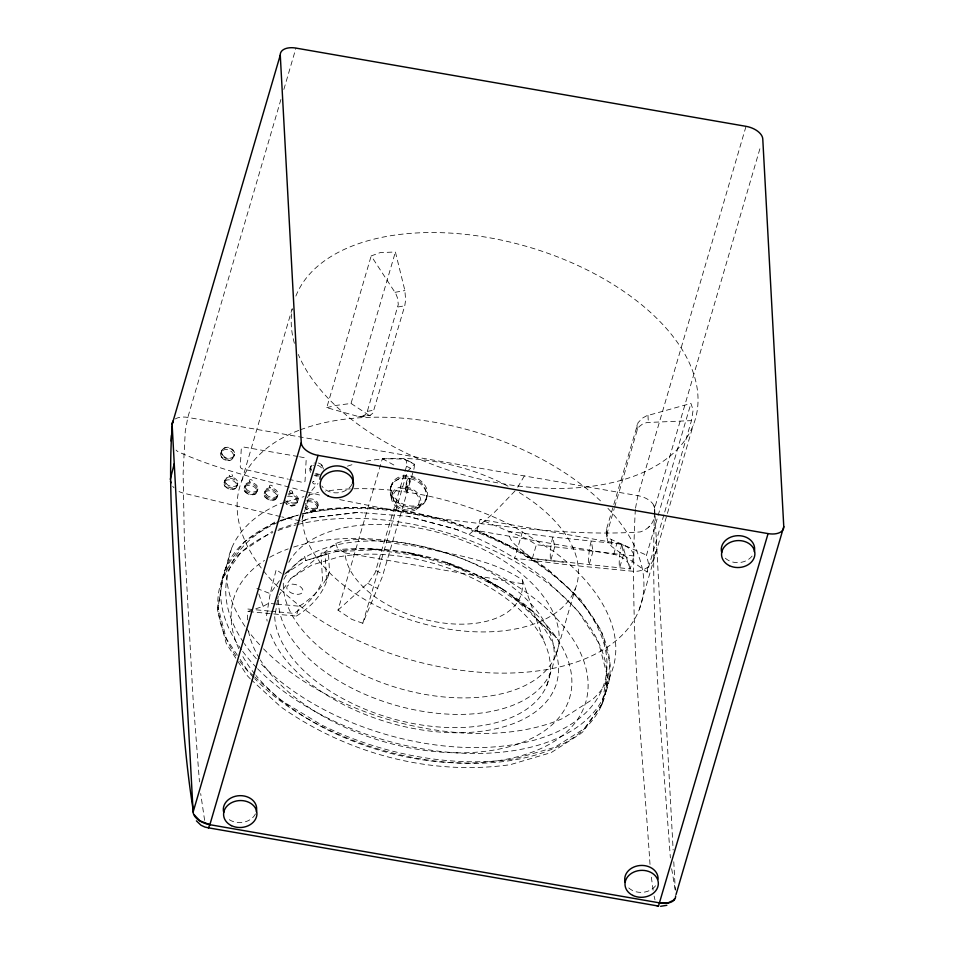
<?xml version="1.0" encoding="UTF-8"?>
<svg xmlns="http://www.w3.org/2000/svg" width="954" height="954" viewBox="0 0 954 954"><rect width="100%" height="100%" fill="white"/><g stroke="black" fill="none" stroke-linecap="round" stroke-linejoin="round"><path stroke-width="0.72" stroke-dasharray="4.77 3.58" d="M663.865 514.933L647.134 572.102L611.931 546.737L608.02 542.266L606.458 535.468L614.233 508.542M339.719 499.61L408.145 513.324L448.774 519.799C512.059 527.371 576.431 536.16 640.194 531.95A18.591 14.036 -21.3 0 0 648.148 527.657L651.188 524.545L653.979 519.262M606.41 536.756L606.434 529.375L638.071 422.67L642.352 418.186L646.562 415.837L690.934 403.423L693.129 409.981L691.483 420.619L664.282 513.514M405.522 490.117C408.205 477.894 406.44 500.755 405.832 487.077C406.428 474.388 413.571 475.032 407.453 487.363C408.682 488.877 406.499 491.537 405.724 489.414M408.264 478.395L409.886 478.669L407.263 487.756M654.444 512.572C650.664 627.804 662.052 743.071 670.376 857.896M635.34 509.496C628.877 628.376 642.316 747.483 650.115 866.017M654.539 511.356L654.706 509.674M647.134 572.102L648.362 562.848L646.514 555.145L657.723 516.853M635.519 508.184L637.88 495.663L746.028 126.333M277.542 600.185L274.728 617.047A141.717 80.303 16.3 0 0 441.082 727.151A141.717 80.303 16.3 0 0 540.358 634.732A141.717 80.303 16.3 0 0 339.517 556.731L311.731 565.054L290.815 578.541L279.033 595.093M277.757 598.885L278.198 596.274M335.856 543.434L337.299 547.799L345.038 552.986A91.214 51.683 16.3 0 0 436.741 622.02A91.214 51.683 16.3 0 0 522.458 583.753L522.41 579.937C490.654 558.555 450.515 554.441 413.976 545.891C388.493 543.863 360.66 534.192 335.856 543.434L290.815 578.541M254.682 676.851L279.689 699.52L321.116 724.742A199.958 109.221 16 0 0 515.589 758.549L554.715 747.328L584.182 728.737L602.01 703.945L606.982 674.669L598.718 642.996L577.885 610.81L544.627 578.625C516.949 557.792 486.862 540.62 454.295 528.766L408.121 516.293L361.9 512.715M231.727 547.99L223.033 577.683L218.037 607.054L226.325 638.631L238.536 656.996M605.051 694.118L610.131 663.734L601.569 631.202L580.437 599.219L548.145 569.455C480.983 521.957 396.089 498.775 314.248 510.414L299.95 514.6M361.852 416.743L365.656 414.418L367.326 411.365L398.295 304.421L397.544 298.101L395.791 293.582L371.178 255.946L380.086 252.643L395.397 251.975L404.89 290.553L405.629 300.021L404.77 305.769L372.871 413.13L370.355 415.217L359.694 416.886L326.757 407.668L371.178 255.946M338.002 610.143L368.661 582.405L374.994 573.092L406.511 466.244L406.666 461.152L404.758 459.101L382.351 458.671L338.002 610.143L351.871 619.42L362.794 623.248L382.304 576.848L413.976 468.808L414.644 464.133L405.378 459.375M292.699 492.288L292.628 492.586A1.669 1.145 18.7 0 1 289.491 491.954L289.467 491.632A1.705 1.204 19.3 0 1 289.539 491.322M621.841 544.197L621.328 546.022A16.933 3.792 -82.8 0 0 619.599 568L623.642 554.202L621.841 544.197L552.879 537.042L509.054 531.497C508.1 543.637 522.243 548.8 529.363 556.444L525.272 556.17L532.332 558.519L565.495 562.49M405.641 487.482L408.312 478.133M407.108 490.571L407.346 489.7M357.762 512.477L310.944 517.986L301.607 521.182L309.501 494.959L318.469 492.288M280.929 99.431L187.819 417.423L185.267 431.268L183.12 473.399L184.384 541.312L193.137 699.735L199.458 781.91M283.851 89.449L295.955 48.094M241.803 480.744L292.127 308.869M326.757 407.668L335.331 405.51L351.036 403.447L395.397 251.975M269.267 611.061L247.754 609.022L247.885 611.502L296.336 616.081L299.222 606.219A176.359 99.931 16.3 0 0 329.476 571.518L328.51 553.737L305.757 560.547L283.6 574.833M296.336 616.081A176.359 99.931 16.3 0 0 326.59 581.38L329.476 571.518M362.794 623.248L406.809 472.945M476.845 530.567L480.124 519.37L616.964 543.16A16.91 9.588 16.3 0 1 623.308 545.02L625.264 545.926A16.91 9.588 16.3 0 1 633.957 555.979L630.153 568.93L532.332 558.519L523.674 552.449L476.845 530.567L613.696 554.357A16.755 11.472 18.7 0 1 621.901 557.398L623.689 558.567A17.065 11.365 18.3 0 1 629.58 565.841L630.153 568.93L623.999 550.386L623.558 545.139L621.638 544.937M522.363 531.962L514.659 558.221L569.299 565.03L633.182 571.291A17.208 13.451 -14 0 0 645.763 568.501C653.573 564.565 654.539 554.978 656.757 547.548M532.332 558.519L536.375 544.734L527.538 539.237L480.124 519.37M546.809 685.473L550.685 672.26M555.979 654.79L575.298 588.833M614.65 507.111L637.26 429.92L639.192 426.617L642.662 423.958L646.919 422.527L691.483 420.619M613.696 554.357L616.964 543.16M654.957 514.23L654.635 508.291L760.684 146.093M602.01 703.945L610.715 674.204M658.129 515.434L690.934 403.423M639.252 609.57L693.331 424.9M224.023 482.879L225.001 480.017M236.878 486.373L237.844 483.511M244.105 488.353L245.071 485.479M256.948 491.847L257.926 488.985M264.175 493.814L265.152 490.952M277.03 497.32L277.996 494.446M297.099 502.782L298.077 499.92M317.169 508.255L318.147 505.393M390.949 486.409L391.915 483.964M425.842 500.23A18.77 14.584 21.5 0 0 404.341 478.133A18.77 14.584 21.5 0 0 395.004 501.601A18.77 14.584 21.5 0 0 425.842 500.23L426.796 497.797A18.77 14.584 21.5 0 0 405.295 475.688A18.77 14.584 21.5 0 0 395.97 499.157A18.77 14.584 21.5 0 0 426.796 497.797M602.153 704.004L582.822 731.813L580.485 733.781L551.233 752.563L510.33 764.667C429.92 776.091 346.517 753.314 280.524 706.652L251.439 679.904M524.354 475.927L516.734 488.877M220.744 453.21L221.698 450.944M233.503 456.918L234.457 454.653M309.943 468.724L310.897 466.458M279.415 580.712L270.22 593.626L266.548 615.64A150.124 85.073 16.3 0 0 267.132 621.102M223.033 577.683L241.052 552.259L272.474 531.318M514.993 490.976L494.876 511.881L468.736 534.8M407.215 471.526L414.644 464.133M649.769 526.167L648.148 527.657M285.806 572.889L304.648 556.337L305.757 560.547L335.188 551.734L380.586 549.528L369.89 548.991L422.896 556.468L407.501 552.509L464.3 569.836L445.446 562.061L501.983 588.713L481.15 576.967L533.369 611.824L512.179 596.238L556.313 637.582L536.41 618.55M416.135 509.519L420.809 506.085M247.348 619.85A166.807 94.518 16.3 0 1 247.885 611.502L263.209 606.291L268.599 603.322L275.503 603.977M235.113 488.698L229.461 489.319L224.727 485.872M255.195 494.172L249.531 494.78L244.796 491.346M275.265 499.646L269.612 500.254L264.866 496.807M295.335 505.107L291.614 506.025L286.26 503.915M315.416 510.581L309.764 511.189L305.173 508.065M653.86 505.501L653.192 504.32A16.683 9.457 16.3 0 0 637.88 495.663L187.819 417.423A16.683 9.457 16.3 0 0 175.154 419.021M274.835 522.088L244.152 541.836L225.967 567.296L222.866 577.683L217.595 610.178L226.134 643.151L236.282 658.976M299.031 522.208L278.067 529.422M301.822 521.23L305.674 519.882M284.709 502.341L279.2 503.986A200.006 113.335 16.3 0 0 245.655 627.35M286.093 501.935L303.992 496.593M280.416 520.419L298.554 515.017M395.051 292.318L404.89 290.553M397.878 307.009L404.77 305.769M367.326 411.365L374.218 410.137M358.632 416.683L370.355 415.217M229.914 460.436L224.047 459.601L221.256 456.68M318.851 475.974L313.246 475.116A6.678 5.39 22.8 0 0 317.169 476.177M310.861 517.891L357.726 512.381L362.985 512.894M276.887 604.109L299.222 606.219M270.721 611.204L294.011 613.398L296.611 611.729A172.185 97.57 16.3 0 0 321.283 583.419L322.512 580.366L321.045 553.177L340.256 549.48A166.807 94.518 16.3 0 1 557.208 638.906A166.807 94.518 16.3 0 1 475.152 752.301A166.807 94.518 16.3 0 1 260.323 659.929M633.957 555.979L536.375 544.734M298.042 456.513L243.89 447.104L241.684 447.963A2.969 2.528 25.3 0 0 241.267 449.107L240.265 466.434A2.85 2.182 21.1 0 0 240.551 467.543L240.718 467.794A2.659 1.956 20 0 0 242.626 468.974L288.287 479.182M299.508 456.775L304.517 457.741L306.019 459.434A2.993 2.552 25.3 0 1 306.139 460.377L305.041 480.983A2.385 1.753 20 0 1 302.549 482.39L289.718 479.504M345.05 552.915L522.446 583.753M300.176 520.872L281.8 516.901M280.416 516.591L183.12 493.051A17.208 14.143 8.9 0 1 179.042 491.525M305.375 491.465C262.541 479.731 218.227 469.917 177.718 451.552A18.591 15.324 18.1 0 1 176.061 450.097M306.818 491.823L322.679 495.758M458.433 529.983L408.121 516.388M256.841 588.439L270.22 593.626L276.195 569.621L281.478 573.342M606.136 531.748L607.71 536.494L610.453 539.141L646.514 555.145M404.079 458.993L414.298 464.252M406.511 466.244L413.666 469.917M375.948 570.599L383.103 574.284M367.66 583.359L377.891 588.618M382.351 458.671L396.625 466.554M351.036 403.447L368.482 414.918M253.621 675.885L247.348 670.173L239.335 658.2M250.342 678.89L247.444 675.885L237.081 660.192M326.471 553.904L325.016 552.414L326.59 581.38M310.622 472.409L310.455 472.182A6.678 5.39 22.8 0 1 313.532 465.206M654.42 506.991L653.943 505.656L654.635 508.291M258.796 593.937L263.209 606.291M522.41 579.937L544.364 642.304M323.454 469.082L322.881 467.329A6.666 5.676 25.3 0 0 318.278 463.489M675.241 889.915L671.497 867.735M654.11 896.104L654.981 899.872M204.621 820.38L200.686 793.585M390.591 494.112L391.665 499.824M653.144 890.225L651.224 876.189M655.04 515.72L673.142 850.038M673.774 861.772L675.313 890.07M647.969 415.372L648.35 422.372M636.986 425.007L637.26 429.92M611.562 539.737L611.931 546.737M606.434 529.375L606.696 534.276M752.098 556.039A16.683 13.475 -3.1 0 1 723.979 556.766M307.713 501.816A6.678 4.591 18.8 0 1 316.478 505.262A6.678 4.591 18.8 0 1 313.794 511.189A6.678 4.591 18.8 0 1 305.018 507.743M308.679 498.954A6.678 4.591 18.8 0 1 317.742 502.889A6.678 4.591 18.8 0 1 313.508 508.482A6.678 4.591 18.8 0 1 305.34 503.378M287.631 496.342A6.678 4.591 18.8 0 1 296.408 499.789A6.678 4.591 18.8 0 1 293.713 505.727A6.678 4.591 18.8 0 1 284.948 502.281M288.609 493.48A6.678 4.591 18.8 0 1 297.028 496.438A6.678 4.591 18.8 0 1 295.823 502.496A6.678 4.591 18.8 0 1 287.142 500.802M655.541 885.801A16.683 13.475 -3.1 0 1 627.422 886.516M257.592 668.73A200.161 113.431 16.3 0 0 528.766 747.686A200.161 113.431 16.3 0 0 574.26 594.247A200.161 113.431 16.3 0 0 303.515 513.884A195.964 111.046 16.3 0 1 570.874 590.681A195.964 111.046 16.3 0 1 526.835 742.057A195.964 111.046 16.3 0 1 260.144 662.839M256.602 667.705A200.161 113.431 16.3 0 1 242.34 650.902M241.445 649.674A200.161 113.431 16.3 0 1 275.778 522.673M277.042 522.148A200.161 113.431 16.3 0 1 297.612 515.327M297.648 524.473A200.161 113.431 16.3 0 1 569.943 602.689A200.161 113.431 16.3 0 1 526.858 757.345A200.161 113.431 16.3 0 1 254.694 678.616M253.704 677.602A200.161 113.431 16.3 0 1 239.442 660.8M235.972 655.887A200.161 113.431 16.3 0 1 272.88 532.57M278.031 530.507A200.161 113.431 16.3 0 1 296.181 524.843M256.316 658.689A195.964 111.046 16.3 0 1 244.367 643.58M243.544 642.376A195.964 111.046 16.3 0 1 297.6 515.398M293.605 547.071A183.49 103.974 16.3 0 1 551.722 613.553A183.49 103.974 16.3 0 1 509.269 758.692A183.49 103.974 16.3 0 1 256.03 675.492M255.052 674.299A183.49 103.974 16.3 0 1 241.207 653.585M238.81 648.72A183.49 103.974 16.3 0 1 264.52 560.415M269.66 557.327A183.49 103.974 16.3 0 1 288.215 548.896M283.863 579.245A141.717 80.303 16.3 0 1 507.456 583.311A141.717 80.303 16.3 0 1 470.942 714.021A141.717 80.303 16.3 0 1 278.604 598.098M259.5 658.606A166.807 94.518 16.3 0 1 248.278 629.95M335.188 551.734A150.124 85.073 16.3 0 1 544.651 629.199A150.124 85.073 16.3 0 1 458.707 732.767A150.124 85.073 16.3 0 1 269.481 630.916M352.002 484.143A16.683 13.475 -3.1 0 1 337.418 492.824A16.683 13.475 -3.1 0 1 321.832 485.991M295.871 296.086A209.081 118.475 16.3 0 1 605.79 280.023A209.081 118.475 16.3 0 1 614.257 482.128A209.081 118.475 16.3 0 1 298.328 354.471M294.404 343.309A209.081 118.475 16.3 0 1 292.27 308.857M607.936 508.363A209.081 118.475 16.3 0 1 565.114 665.522A209.081 118.475 16.3 0 1 286.856 595.213A209.081 118.475 16.3 0 1 299.019 430.302M300.343 429.801A209.081 118.475 16.3 0 1 602.904 503.223M255.457 813.893A16.683 13.475 -3.1 0 1 227.803 818.556M317.515 465.29A6.678 5.39 22.8 0 1 322.19 468.963M318.123 473.911A6.678 5.39 22.8 0 1 316.084 473.589M311.409 469.917A6.678 5.39 22.8 0 1 314.486 462.94M318.469 463.024A6.678 5.39 22.8 0 1 323.716 468.438M174.022 487.804A17.208 14.143 8.9 0 1 172.757 486.266M263.531 648.839A200.006 113.335 16.3 0 0 563.242 718.207L592.828 699.21A200.006 113.335 16.3 0 0 554.226 551.794L512.942 526.095A200.006 113.335 16.3 0 0 325.266 491.179M259.643 644.749A200.006 113.335 16.3 0 1 246.514 628.579M311.147 470.537A6.678 5.366 22.7 0 1 310.622 467.09L311.302 465.552A6.666 5.676 25.3 0 1 312.578 464.264M319.817 474.281A6.654 5.092 21.1 0 1 313.914 473.363M306.592 500.945A6.678 4.567 18.7 0 1 316.99 503.772L317.646 505.274A6.678 4.448 18.3 0 1 312.435 509.686A6.678 4.448 18.3 0 1 304.886 504.69M285.461 500.743A6.666 4.448 18.3 0 0 291.328 504.165A6.666 4.448 18.3 0 0 297.028 502.567L297.6 501.291A6.678 4.567 18.7 0 0 292.079 495.054M288.132 494.887A6.678 4.567 18.7 0 1 290.052 494.732M249.674 481.531A1.717 1.216 19.3 0 1 249.805 479.802A1.717 1.216 19.3 0 1 252.154 480.279A1.717 1.216 19.3 0 1 252.047 482.02A1.646 1.169 19.3 0 1 249.757 481.555M269.815 487.065A1.717 1.216 19.3 0 1 269.946 485.347A1.646 1.169 19.3 0 1 272.236 485.813A1.717 1.216 19.3 0 1 272.081 487.554A1.717 1.216 19.3 0 1 269.72 487.053M292.687 492.252A1.646 1.169 19.3 0 0 289.992 490.869A1.705 1.204 19.3 0 0 289.718 491.071M288.823 562.323A141.788 80.339 16.3 0 1 512.238 566.664A141.788 80.339 16.3 0 1 476.678 697.457A141.788 80.339 16.3 0 1 283.326 582.572M519.274 492.586A141.788 80.339 16.3 0 1 565.567 604.216A141.788 80.339 16.3 0 1 404.496 617.906A141.788 80.339 16.3 0 1 303.193 510.939M307.486 497.63A141.788 80.339 16.3 0 1 317.968 483.559M347.435 466.208A141.788 80.339 16.3 0 1 354.328 464.014M366.038 461.235A141.788 80.339 16.3 0 1 509.066 486.743M391.045 486.468C388.743 493.278 393.608 499.92 399.142 503.414A18.675 13.201 19.3 0 0 417.387 506.586C430.636 503.819 428.274 486.433 418.579 480.84A18.627 15.872 25.3 0 0 400.334 477.668L393.251 482.342L391.045 486.468M554.679 547.047L550.637 560.845A16.933 3.792 -82.8 0 1 552.879 537.042L554.679 547.047M593.066 551.197L589.023 564.983A16.933 3.792 -82.8 0 1 591.265 541.192L593.066 551.197M222.103 450.049L221.423 451.588A6.678 5.366 22.7 0 0 223.093 456.608L224.715 457.86A6.654 5.092 21.1 0 0 230.606 458.779L232.275 458.027A6.678 5.366 22.7 0 0 234.255 453.567L233.682 451.826A6.666 5.676 25.3 0 0 228.054 447.76A6.666 5.676 25.3 0 0 222.103 450.049M225.12 480.112L224.524 481.436A6.678 4.567 18.7 0 0 231.059 487.899A6.678 4.567 18.7 0 0 237.331 483.451L236.675 481.925A6.666 4.71 19.3 0 0 230.856 478.359A6.666 4.71 19.3 0 0 225.12 480.112M276.934 497.141L275.778 498.143A6.666 4.448 18.3 0 1 266.607 496.688L265.379 495.329A6.678 4.567 18.7 0 1 270.984 489.378A6.678 4.567 18.7 0 1 276.934 497.141M313.222 481.52L312.936 481.734A1.634 1.192 20 0 0 312.864 483.034L313.389 483.595A1.634 1.192 20 0 0 315.011 483.928L315.643 483.583A1.753 1.288 20 0 0 315.738 482.307L315.19 481.722A1.634 1.192 20 0 0 313.568 481.388L313.222 481.52M247.98 483.94L246.359 484.572A6.678 4.567 18.7 0 0 246.526 491.25A6.678 4.567 18.7 0 0 255.696 492.693A6.678 4.567 18.7 0 0 255.529 486.015L253.871 484.87A6.666 4.71 19.3 0 0 247.98 483.94M395.242 505.882A15.204 11.806 21.5 0 0 420.213 504.785A15.204 11.806 21.5 0 0 402.803 486.874A15.204 11.806 21.5 0 0 395.242 505.882M396.435 505.143A13.523 10.506 21.5 0 0 418.651 504.165A13.523 10.506 21.5 0 0 403.16 488.233A13.523 10.506 21.5 0 0 396.435 505.143M265.224 497.296A6.678 4.591 18.8 0 0 276.433 498.632A6.678 4.591 18.8 0 0 270.149 490.773A6.678 4.591 18.8 0 0 265.224 497.296M266.19 494.434A6.678 4.591 18.8 0 0 277.399 495.77A6.678 4.591 18.8 0 0 271.127 487.911A6.678 4.591 18.8 0 0 266.19 494.434M245.142 491.823A6.678 4.591 18.8 0 0 256.352 493.158A6.678 4.591 18.8 0 0 250.079 485.312A6.678 4.591 18.8 0 0 245.142 491.823M246.12 488.961A6.678 4.591 18.8 0 0 257.33 490.296A6.678 4.591 18.8 0 0 251.045 482.45A6.678 4.591 18.8 0 0 246.12 488.961M225.072 486.361A6.678 4.591 18.8 0 0 236.282 487.697A6.678 4.591 18.8 0 0 229.997 479.838A6.678 4.591 18.8 0 0 225.072 486.361M226.05 483.487A6.678 4.591 18.8 0 0 237.26 484.823A6.678 4.591 18.8 0 0 230.975 476.976A6.678 4.591 18.8 0 0 226.05 483.487M289.336 591.718A8.336 4.722 16.3 0 0 302.788 591.885A8.336 4.722 16.3 0 0 292.52 584.146A8.336 4.722 16.3 0 0 289.336 591.718M229.628 476.034A1.717 1.216 19.3 0 0 232.454 476.046A1.717 1.216 19.3 0 0 230.51 474.126A1.717 1.216 19.3 0 0 229.628 476.034M221.578 457.228A6.678 5.39 22.8 0 0 232.824 458.469A6.678 5.39 22.8 0 0 226.969 449.513A6.678 5.39 22.8 0 0 221.578 457.228M222.532 454.963A6.678 5.39 22.8 0 0 233.778 456.203A6.678 5.39 22.8 0 0 227.911 447.247A6.678 5.39 22.8 0 0 222.532 454.963"/><path stroke-width="1.43" d="M170.265 479.349L174.26 463.668M673.703 900.111L667.967 902.925L659.941 902.937L209.868 824.697A16.683 9.457 16.3 0 1 193.125 812.057L172.125 424.423L173.163 420.881M172.209 425.806C168.87 471.097 171.529 516.579 173.759 561.87C179.28 644.487 180.103 727.866 193.137 809.707M172.65 421.942L172.197 423.159M171.47 435.382L171.16 441.094M172.125 424.423L280.273 55.093A16.683 9.457 16.3 0 1 295.955 48.094L746.028 126.333A16.683 9.457 16.3 0 1 762.771 138.962L783.771 526.608L676.04 894.506M193.125 812.057L301.261 442.728L280.273 55.093M196.405 820.857L200.996 825.246L204.871 827.046L208.425 827.833L209.868 824.697L318.016 455.368A16.683 9.457 16.3 0 1 301.261 442.728M208.425 827.833L658.487 906.073L768.077 533.608A16.683 9.457 16.3 0 0 783.771 526.608M674.049 899.67L674.55 898.596M666.87 905.298L660.621 906.3M318.016 455.368L768.077 533.608M657.032 905.787L658.487 906.073M209.868 824.697L199.887 820.798L194.509 815.145M170.468 481.138L170.969 482.903M721.713 552.497A16.683 13.475 -3.1 0 1 737.824 535.683A16.683 13.475 -3.1 0 1 754.268 551.662M625.156 882.247A16.683 13.475 -3.1 0 1 639.812 865.528A16.683 13.475 -3.1 0 1 658.069 879.075M319.888 479.218A16.683 13.475 -3.1 0 1 339.302 466.029A16.683 13.475 -3.1 0 1 352.491 483.022M223.749 812.474A16.683 13.475 -3.1 0 1 239.859 795.66A16.683 13.475 -3.1 0 1 256.304 811.639M675.623 895.937A16.683 9.457 16.3 0 1 659.941 902.937M729.393 565.662A16.683 13.475 -3.1 0 0 754.888 554.226A16.683 13.475 -3.1 0 0 730.394 542.301A16.683 13.475 -3.1 0 0 729.393 565.662M632.836 895.424A16.683 13.475 -3.1 0 0 658.332 883.988A16.683 13.475 -3.1 0 0 633.85 872.063A16.683 13.475 -3.1 0 0 632.836 895.424M327.973 495.889A16.683 13.475 -3.1 0 0 353.481 484.453A16.683 13.475 -3.1 0 0 328.987 472.528A16.683 13.475 -3.1 0 0 327.973 495.889M231.428 825.639A16.683 13.475 -3.1 0 0 256.924 814.203A16.683 13.475 -3.1 0 0 232.43 802.278A16.683 13.475 -3.1 0 0 231.428 825.639"/></g></svg>
